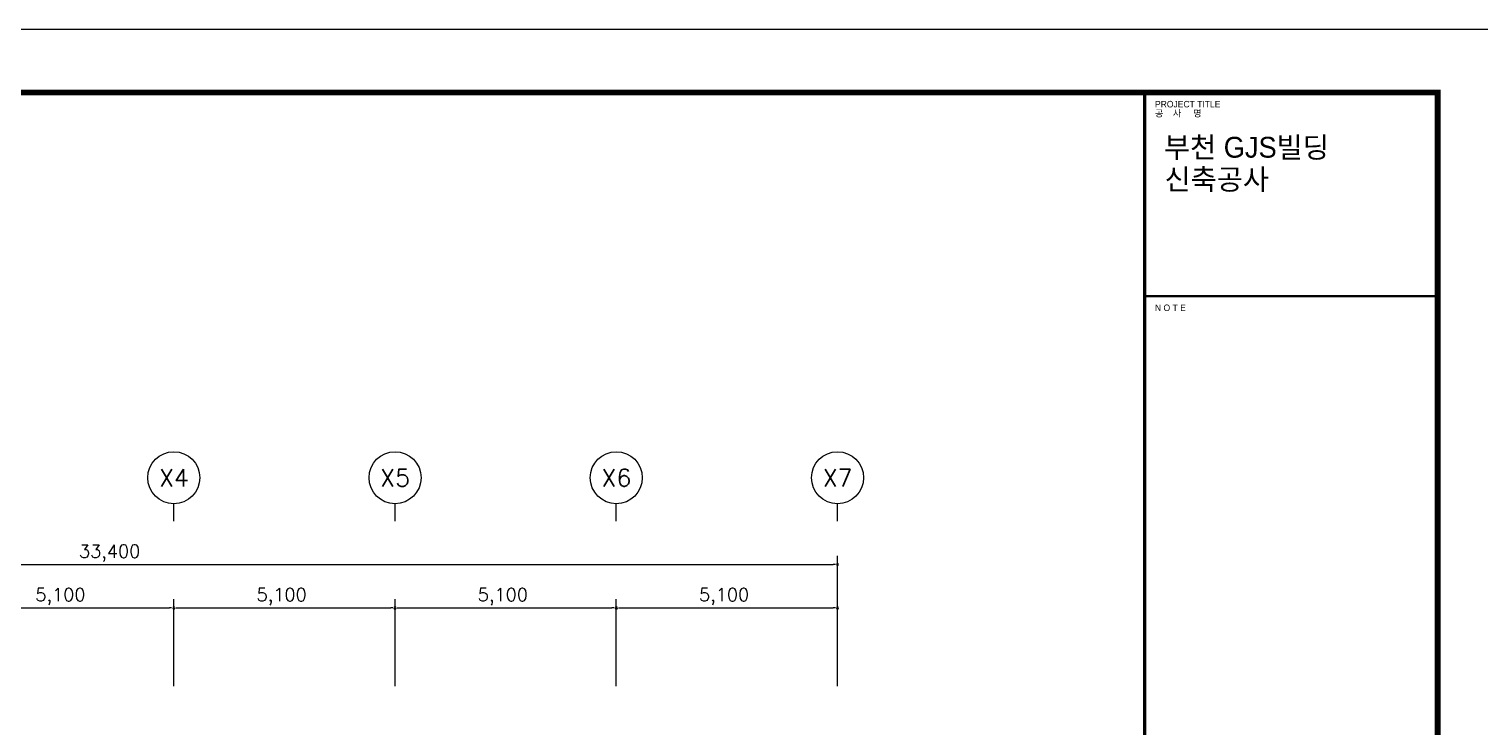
# Model space of a CAD drawing. Header units: millimetres. Extents: x 83956 to 461956, y 36707 to 125807.
# Drawn here: x 364599 to 398048, y 65176 to 81257 of the extents above; entities that cross this region are included whole.
import ezdxf
from ezdxf.enums import TextEntityAlignment as Align

# ---------------------------------------------------------------- set-up
doc = ezdxf.new("R2010")
doc.units = ezdxf.units.MM
doc.header["$LTSCALE"] = 100
doc.header["$MEASUREMENT"] = 0
doc.layers.get('0').update_dxf_attribs({"linetype": 'CONTINUOUS'})
doc.layers.get('Defpoints').update_dxf_attribs({"linetype": 'CONTINUOUS'})
for name, color, linetype in [('ARCH', 9, 'CONTINUOUS'), ('FORM', 8, 'CONTINUOUS'), ('TEX', 3, 'CONTINUOUS')]:
    doc.layers.add(name, color=color, linetype=linetype)
doc.styles.add('GHS', font='romans.shx', dxfattribs={"bigfont": 'ghs.shx'})
doc.styles.add('HY울릉도L', font='HYWULM.TTF')
doc.styles.add('TITLE', font='Gulim.ttf')

# ---------------------------------------------------------------- blocks, each defined once
blk = doc.blocks.new('PMC-FORMV')
at = {"layer": 'Defpoints'}
blk.add_lwpolyline([(0, 0), (0, 29700), (42000, 29700), (42000, 0)], close=True, dxfattribs=at)
at = {"layer": 'FORM', "const_width": 90.2}
blk.add_lwpolyline([(1544, 975), (1544, 28725), (40744, 28725), (40744, 975)], close=True, dxfattribs=at)
at = {"layer": 'FORM'}
for points, const_width in [([(36240, 975), (36240, 28725)], 50.1), ([(36240, 25597), (40744, 25597)], 40.1)]:
    blk.add_lwpolyline(points, dxfattribs=dict(at, const_width=const_width))
at = {"layer": 'FORM', "style": 'TITLE'}
for s, height, p in [('PROJECT TITLE', 100.27, (36400, 28496)), ('공    사     명', 100.27, (36400, 28354)), ('N O T E', 100.3, (36400, 25368))]:
    blk.add_text(s, height=height, dxfattribs=at).set_placement(p)

msp = doc.modelspace()

# ---------------------------------------------------------------- linework, layer by layer
msp.add_lwpolyline([(338272, 79795), (390316, 79795), (390316, 38170), (338272, 38170)], close=True)
at = {"layer": 'ARCH'}
for p, q in [((367937, 69919), (367937, 70319)), ((373037, 69919), (373037, 70319)), ((378137, 69919), (378137, 70319)), ((383237, 69919), (383237, 70319))]:
    msp.add_line(p, q, dxfattribs=at)
at = {"layer": 'ARCH', "ltscale": 2}
for p, q in [((349936, 68919), (383137, 68919)), ((383237, 66119), (383237, 69119)), ((362937, 67919), (367837, 67919)), ((367937, 66119), (367937, 68119)), ((367937, 66119), (367937, 68119)), ((368037, 67919), (372937, 67919)), ((373037, 66119), (373037, 68119)), ((373037, 66119), (373037, 68119)), ((373137, 67919), (378037, 67919)), ((378137, 66119), (378137, 68119)), ((378137, 66119), (378137, 68119)), ((378237, 67919), (383137, 67919)), ((383237, 66119), (383237, 68119))]:
    msp.add_line(p, q, dxfattribs=at)
at = {"layer": 'ARCH', "linetype": 'ByBlock', "lineweight": -2}
for p, q in [((383187, 68919), (383137, 68919)), ((367887, 67919), (367837, 67919)), ((367987, 67919), (368037, 67919)), ((372987, 67919), (372937, 67919)), ((373087, 67919), (373137, 67919)), ((378087, 67919), (378037, 67919)), ((378187, 67919), (378237, 67919)), ((383187, 67919), (383137, 67919))]:
    msp.add_line(p, q, dxfattribs=at)
at = {"layer": 'ARCH'}
for centre in [(367937, 70919), (373037, 70919), (378137, 70919), (383237, 70919)]:
    msp.add_circle(centre, 600, dxfattribs=at)
at = {"layer": 'ARCH', "linetype": 'ByBlock'}
for centre, start, end in [((383237, 68919), 0, 180), ((383237, 68919), 180, 0), ((367937, 67919), 0, 180), ((367937, 67919), 0, 180), ((367937, 67919), 180, 0), ((367937, 67919), 180, 0), ((373037, 67919), 0, 180), ((373037, 67919), 0, 180), ((373037, 67919), 180, 0), ((373037, 67919), 180, 0), ((378137, 67919), 0, 180), ((378137, 67919), 0, 180), ((378137, 67919), 180, 0), ((378137, 67919), 180, 0), ((383237, 67919), 0, 180), ((383237, 67919), 180, 0)]:
    msp.add_arc(centre, 25, start, end, dxfattribs=at)

# ---------------------------------------------------------------- block references
at = {"layer": 'FORM', "xscale": 1.5, "yscale": 1.5, "zscale": 1.5}
msp.add_blockref('PMC-FORMV', (335956, 36707), dxfattribs=at)

# ---------------------------------------------------------------- texts
at = {"layer": 'ARCH', "style": 'GHS'}
for s, p in [('X4', (367941, 70919)), ('X5', (373041, 70919)), ('X6', (378141, 70919)), ('X7', (383241, 70919))]:
    msp.add_text(s, height=400, dxfattribs=at).set_placement(p, align=Align.MIDDLE)
for s, p in [('33,400', (365751, 69076)), ('5,100', (364744, 68076)), ('5,100', (369844, 68076)), ('5,100', (374944, 68076)), ('5,100', (380044, 68076))]:
    msp.add_text(s, height=300, dxfattribs=at).set_placement(p)
at = {"layer": 'TEX', "color": 2, "style": 'HY울릉도L'}
for s, p in [('부천 GJS빌딩', (390761, 78293)), ('신축공사', (390775, 77555))]:
    msp.add_text(s, height=480, dxfattribs=at).set_placement(p)

doc.saveas('drawing.dxf')
